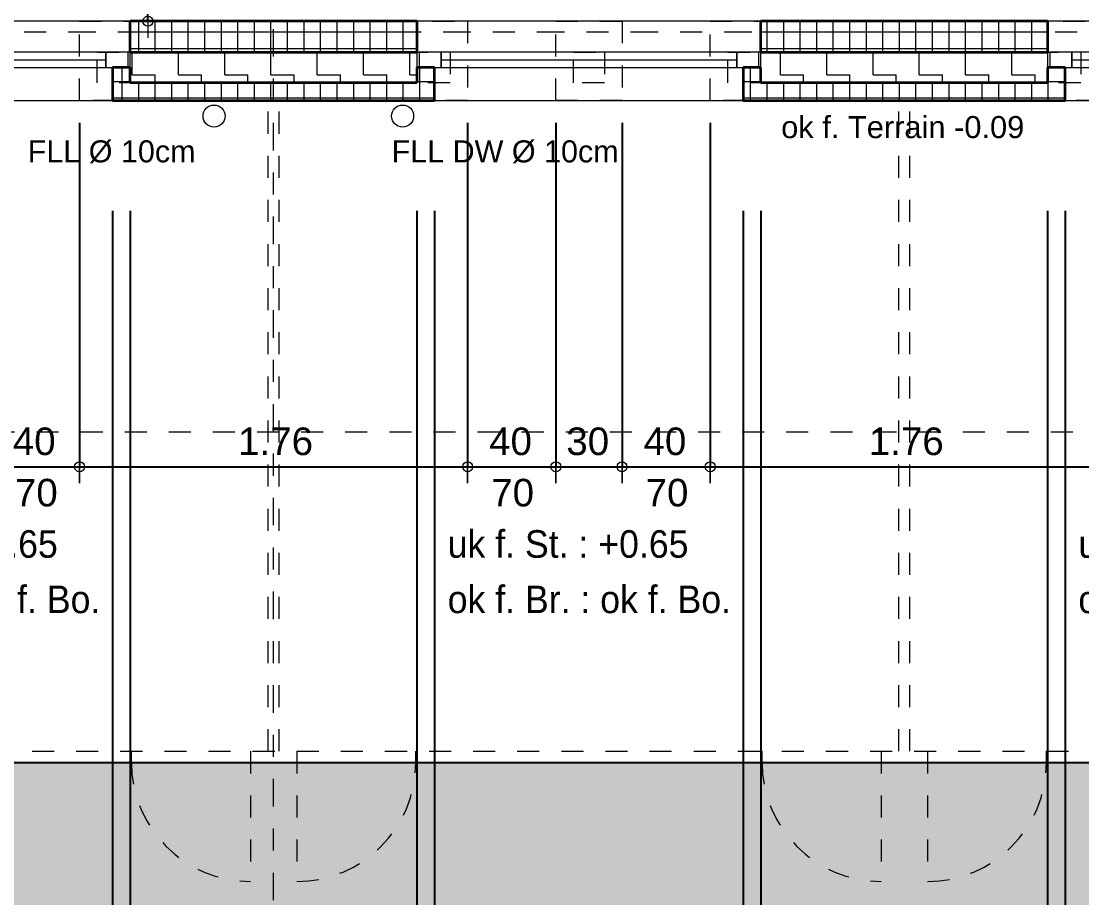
# Model space of a CAD drawing. Header units: metres. Extents: x -117 to -12, y 122 to 163.
# Drawn here: x -38.408 to -33.598, y 131.824 to 135.798 of the extents above; entities that cross this region are included whole.
import ezdxf

# ---------------------------------------------------------------- set-up
doc = ezdxf.new("R2010")
doc.units = ezdxf.units.M
doc.header["$PDMODE"] = 65
for name, pattern in [('AUSGEZOGEN', [0]), ('GETRENNT2_S10', [0.255, 0.125, -0.065, 0, -0.065]), ('PHANTOM2_S8', [0.13, 0.05, -0.04, 0, -0.04]), ('PUNKT2_S9', [0.175, 0.075, -0.05, 0, -0.05]), ('STRICHLINIE2_S3', [0.125, 0.075, -0.05]), ('STRICHLINIE_S4', [0.165, 0.125, -0.04]), ('VERDECKT2_S2', [0.09, 0.05, -0.04])]:
    doc.linetypes.add(name, pattern=pattern)
doc.layers.add('XR$1$_3807', color=7, linetype='Continuous')
for name, color, linetype, lineweight in [('XR$1$Bauachsen_grob', 7, 'GETRENNT2_S10', 13), ('XR$1$Bauherr', 203, 'VERDECKT2_S2', 13), ('XR$1$Beton_verdeckt_vorne', 7, 'STRICHLINIE2_S3', 13), ('XR$1$Daemmung', 7, 'AUSGEZOGEN', 18), ('XR$1$Fenster', 7, 'AUSGEZOGEN', 18), ('XR$1$Fensterbruestung', 7, 'AUSGEZOGEN', 25), ('XR$1$Gartenanlagen', 117, 'STRICHLINIE_S4', 13), ('XR$1$Sanitaer_Allgemein_HK', 5, 'VERDECKT2_S2', 25), ('XR$1$Strasse__Wege', 117, 'AUSGEZOGEN', 25), ('XR$1$Text_Koten', 7, 'AUSGEZOGEN', 25), ('XR$1$Text_Werkplan_Ausfuehrung', 7, 'AUSGEZOGEN', 25), ('XR$1$Wand_Fertigelement', 7, 'AUSGEZOGEN', 35), ('XR$1$Werkplan-_Ausfuehrungsmasse', 7, 'AUSGEZOGEN', 13)]:
    doc.layers.add(name, color=color, linetype=linetype, lineweight=lineweight)
doc.styles.add('ARIAL', font='ARIAL.TTF')
doc.dimstyles.new('_DIMSTYLE_10', dxfattribs={"dimtxt": 0.125, "dimasz": 0.15, "dimexe": 0, "dimexo": 0, "dimgap": 0.0625, "dimtad": 2, "dimdec": 1, "dimlfac": 100, "dimrnd": 0.5, "dimzin": 4, "dimdsep": 46, "dimtxsty": 'ARIAL', "dimblk1": 'ALL_ML_KREIS', "dimblk2": 'ALL_ML_KREIS', "dimsah": 1, "dimcen": 0, "dimclrd": 256, "dimclre": 256, "dimclrt": 256, "dimadec": 0, "dimazin": 0, "dimtfac": 1, "dimtdec": 0, "dimtix": 1, "dimtmove": 2, "dimatfit": 3, "dimfxl": 0, "dimtvp": 1.2, "dimtzin": 0, "dimlwd": 0, "dimlwe": -1, "dimarcsym": 0})
doc.dimstyles.new('_DIMSTYLE_12', dxfattribs={"dimtxt": 0.125, "dimasz": 0.15, "dimexe": 0, "dimexo": 0, "dimgap": 0.0625, "dimtad": 2, "dimrnd": 0.005, "dimzin": 4, "dimdsep": 46, "dimtxsty": 'ARIAL', "dimblk1": 'ALL_ML_KREIS', "dimblk2": 'ALL_ML_KREIS', "dimsah": 1, "dimcen": 0, "dimclrd": 256, "dimclre": 256, "dimclrt": 256, "dimadec": 0, "dimazin": 0, "dimtfac": 1, "dimtdec": 0, "dimtix": 1, "dimtmove": 2, "dimatfit": 3, "dimfxl": 0, "dimtzin": 0, "dimlwd": 0, "dimlwe": -1, "dimarcsym": 0})
pattern_1 = [(0, (0, 0), (0, 0.075), []), (90, (0, 0), (-0.075, 5e-18), [])]
pattern_2 = [(0, (0.21, 0.21), (0.105, 0.105), [0.105, -0.105]), (90, (0.21, 0.21), (-0.105, 0.105), [0.105, -0.105])]

# ---------------------------------------------------------------- blocks, each defined once
blk = doc.blocks.new('COMPLEXOBJECT_2')
at = {"layer": 'XR$1$Bauherr', "linetype": 'PHANTOM2_S8'}
blk.add_line((-72.1382, 133.9371), (-28.4581, 133.9371), dxfattribs=at)
blk = doc.blocks.new('COMPLEXOBJECT_3')
at = {"layer": 'XR$1$Bauherr'}
for p, q in [((-37.2881, 132.488), (-37.2881, 135.438)), ((-37.2381, 132.488), (-37.2381, 135.438)), ((-34.4281, 132.488), (-34.4281, 135.438)), ((-34.3781, 132.488), (-34.3781, 135.438)), ((-71.5581, 132.488), (-31.5681, 132.488)), ((-37.9081, 132.438), (-37.9081, 132.488)), ((-37.3681, 132.488), (-37.3681, 131.898)), ((-37.1581, 132.488), (-37.1581, 131.898)), ((-36.6181, 132.438), (-36.6181, 132.488)), ((-35.0481, 132.438), (-35.0481, 132.488)), ((-34.5081, 132.488), (-34.5081, 131.898)), ((-34.2981, 132.488), (-34.2981, 131.898)), ((-33.7581, 132.438), (-33.7581, 132.488)), ((-71.6081, 132.438), (-31.5181, 132.438))]:
    blk.add_line(p, q, dxfattribs=at)
for centre, start, end in [((-37.3681, 132.438), 180, 270), ((-37.1581, 132.438), 270, 0), ((-34.5081, 132.438), 180, 270), ((-34.2981, 132.438), 270, 0)]:
    blk.add_arc(centre, 0.54, start, end, dxfattribs=at)
blk = doc.blocks.new('ALL_ML_KREIS')
at = {"color": 0, "linetype": 'ByBlock', "lineweight": -2}
for p, q in [((0, -0.5), (0, 0.5)), ((-1, 0), (0.5, 0))]:
    blk.add_line(p, q, dxfattribs=at)
blk.add_circle((0, 0), 0.15, dxfattribs=at)
blk = doc.blocks.new('*D175')
at = {"layer": 'DEFPOINTS'}
for p in [(-37.3331, 139.098), (-37.8331, 135.798), (-37.3331, 135.798)]:
    blk.add_point(p, dxfattribs=at)
at = {"layer": 'XR$1$Werkplan-_Ausfuehrungsmasse', "lineweight": -2}
for p, q in [((-37.4331, 139.098), (-37.8331, 139.098)), ((-37.8331, 135.798), (-37.8331, 139.098)), ((-37.8331, 135.798), (-37.8331, 135.798))]:
    blk.add_line(p, q, dxfattribs=at)
at = {"layer": 'XR$1$Werkplan-_Ausfuehrungsmasse', "xscale": 0.15, "yscale": 0.15, "zscale": 0.15}
for p, rotation in [((-37.8331, 139.098), 90), ((-37.8331, 135.798), 270)]:
    blk.add_blockref('ALL_ML_KREIS', p, dxfattribs=dict(at, rotation=rotation))
at = {"layer": 'XR$1$Werkplan-_Ausfuehrungsmasse', "insert": (-37.9478, 137.4573), "char_height": 0.125, "width": 0.5, "attachment_point": 5, "rotation": 90, "style": 'ARIAL'}
blk.add_mtext('\\A1;{\\A1;{3.30\\H0.082500;\\S^ ;}}', dxfattribs=at)
blk = doc.blocks.new('COMPLEXOBJECT_16')
at = {"layer": 'XR$1$Beton_verdeckt_vorne'}
for p, q in [((-38.1431, 135.798), (-36.3831, 135.798)), ((-38.1431, 135.438), (-38.1431, 135.798)), ((-36.3831, 135.798), (-36.3831, 135.438)), ((-35.9831, 135.798), (-35.6831, 135.798)), ((-35.9831, 135.438), (-35.9831, 135.798)), ((-35.6831, 135.798), (-35.6831, 135.438)), ((-35.2831, 135.798), (-33.5231, 135.798)), ((-35.2831, 135.438), (-35.2831, 135.798)), ((-38.0631, 135.518), (-38.0631, 135.658)), ((-38.0631, 135.658), (-36.4631, 135.658)), ((-36.4631, 135.658), (-36.4631, 135.518)), ((-35.9031, 135.518), (-35.9031, 135.658)), ((-35.9031, 135.658), (-35.7631, 135.658)), ((-35.7631, 135.658), (-35.7631, 135.518)), ((-35.2031, 135.518), (-35.2031, 135.658)), ((-35.2031, 135.658), (-33.6031, 135.658)), ((-33.6031, 135.658), (-33.6031, 135.518)), ((-36.4631, 135.518), (-38.0631, 135.518)), ((-35.7631, 135.518), (-35.9031, 135.518)), ((-33.6031, 135.518), (-35.2031, 135.518)), ((-36.3831, 135.438), (-38.1431, 135.438)), ((-35.6831, 135.438), (-35.9831, 135.438)), ((-33.5231, 135.438), (-35.2831, 135.438))]:
    blk.add_line(p, q, dxfattribs=at)
blk = doc.blocks.new('*D266')
at = {"layer": 'DEFPOINTS'}
for p in [(-77.1306, 135.438), (-19.9881, 130.838), (-77.1306, 128.038)]:
    blk.add_point(p, dxfattribs=at)
at = {"layer": 'XR$1$Werkplan-_Ausfuehrungsmasse', "lineweight": -2}
for p, q in [((-77.1306, 128.638), (-77.1306, 128.038)), ((-19.9881, 128.638), (-19.9881, 128.038)), ((-77.1306, 128.038), (-19.9881, 128.038))]:
    blk.add_line(p, q, dxfattribs=at)
at = {"layer": 'XR$1$Werkplan-_Ausfuehrungsmasse', "xscale": 0.15, "yscale": 0.15, "zscale": 0.15, "rotation": 180}
blk.add_blockref('ALL_ML_KREIS', (-77.1306, 128.038), dxfattribs=at)
at = {"layer": 'XR$1$Werkplan-_Ausfuehrungsmasse', "xscale": 0.15, "yscale": 0.15, "zscale": 0.15}
blk.add_blockref('ALL_ML_KREIS', (-19.9881, 128.038), dxfattribs=at)
at = {"layer": 'XR$1$Werkplan-_Ausfuehrungsmasse', "insert": (-48.5549, 128.1527), "char_height": 0.125, "width": 0.625, "attachment_point": 5, "style": 'ARIAL'}
blk.add_mtext('\\A1;{\\A1;{57.14\\H0.082500;\\S^ ;}}', dxfattribs=at)
blk = doc.blocks.new('*D268')
at = {"layer": 'DEFPOINTS'}
for p in [(-77.1306, 135.438), (-28.4581, 130.838), (-77.1306, 128.638)]:
    blk.add_point(p, dxfattribs=at)
at = {"layer": 'XR$1$Werkplan-_Ausfuehrungsmasse', "lineweight": -2}
for p, q in [((-77.1306, 129.838), (-77.1306, 128.638)), ((-28.4581, 129.838), (-28.4581, 128.638)), ((-77.1306, 128.638), (-28.4581, 128.638))]:
    blk.add_line(p, q, dxfattribs=at)
at = {"layer": 'XR$1$Werkplan-_Ausfuehrungsmasse', "xscale": 0.15, "yscale": 0.15, "zscale": 0.15, "rotation": 180}
blk.add_blockref('ALL_ML_KREIS', (-77.1306, 128.638), dxfattribs=at)
at = {"layer": 'XR$1$Werkplan-_Ausfuehrungsmasse', "xscale": 0.15, "yscale": 0.15, "zscale": 0.15}
blk.add_blockref('ALL_ML_KREIS', (-28.4581, 128.638), dxfattribs=at)
at = {"layer": 'XR$1$Werkplan-_Ausfuehrungsmasse', "insert": (-52.7901, 128.7527), "char_height": 0.125, "width": 0.625, "attachment_point": 5, "style": 'ARIAL'}
blk.add_mtext('\\A1;{\\A1;{48.67\\H0.082500;\\S^ ;}}', dxfattribs=at)
blk = doc.blocks.new('COMPLEXOBJECT_20')
at = {"layer": 'XR$1$Bauachsen_grob', "color": 8}
for p, q in [((-37.2631, 126.7126), (-37.2631, 153.848)), ((-14.2693, 135.748), (-86.2481, 135.748))]:
    blk.add_line(p, q, dxfattribs=at)
blk = doc.blocks.new('Fenster_$F1')
at = {"layer": 'XR$1$_3807', "color": 7, "linetype": 'AUSGEZOGEN', "lineweight": 13}
blk.add_line((0.11, 0.035), (1.45, 0.035), dxfattribs=at)
for points in [[(0.01, 0), (0.11, 0), (0.11, 0.07), (0.01, 0.07), (0.01, 0)], [(0.11, 0), (1.45, 0), (1.45, 0.07), (0.11, 0.07), (0.11, 0)], [(1.45, 0), (1.55, 0), (1.55, 0.07), (1.45, 0.07), (1.45, 0)]]:
    blk.add_lwpolyline(points, close=True, dxfattribs=at)
blk = doc.blocks.new('*D793')
at = {"layer": 'DEFPOINTS'}
for p in [(-38.5431, 135.438), (-38.1431, 135.438), (-38.5431, 133.778)]:
    blk.add_point(p, dxfattribs=at)
at = {"layer": 'XR$1$Werkplan-_Ausfuehrungsmasse', "lineweight": -2}
for p, q in [((-38.5431, 135.338), (-38.5431, 133.778)), ((-38.1431, 135.338), (-38.1431, 133.778)), ((-38.5431, 133.778), (-38.1431, 133.778))]:
    blk.add_line(p, q, dxfattribs=at)
at = {"layer": 'XR$1$Werkplan-_Ausfuehrungsmasse', "xscale": 0.15, "yscale": 0.15, "zscale": 0.15, "rotation": 180}
blk.add_blockref('ALL_ML_KREIS', (-38.5431, 133.778), dxfattribs=at)
at = {"layer": 'XR$1$Werkplan-_Ausfuehrungsmasse', "xscale": 0.15, "yscale": 0.15, "zscale": 0.15}
blk.add_blockref('ALL_ML_KREIS', (-38.1431, 133.778), dxfattribs=at)
at = {"layer": 'XR$1$Werkplan-_Ausfuehrungsmasse', "insert": (-38.3486, 133.8927), "char_height": 0.125, "width": 0.5, "attachment_point": 5, "style": 'ARIAL'}
blk.add_mtext('\\A1;{\\A1;{40\\H0.082500;\\S^ ;}}', dxfattribs=at)
at = {"layer": 'XR$1$Werkplan-_Ausfuehrungsmasse', "insert": (-38.4361, 133.7233), "char_height": 0.125, "width": 0.00625, "attachment_point": 1, "line_spacing_factor": 0.60241, "style": 'ARIAL'}
blk.add_mtext('\\A1;{70\\H0.082500;\\S^ ;}', dxfattribs=at)
blk = doc.blocks.new('*D794')
at = {"layer": 'DEFPOINTS'}
for p in [(-38.1431, 135.438), (-36.3831, 135.438), (-38.1431, 133.778)]:
    blk.add_point(p, dxfattribs=at)
at = {"layer": 'XR$1$Werkplan-_Ausfuehrungsmasse', "lineweight": -2}
for p, q in [((-38.1431, 135.338), (-38.1431, 133.778)), ((-36.3831, 135.338), (-36.3831, 133.778)), ((-38.1431, 133.778), (-36.3831, 133.778))]:
    blk.add_line(p, q, dxfattribs=at)
at = {"layer": 'XR$1$Werkplan-_Ausfuehrungsmasse', "xscale": 0.15, "yscale": 0.15, "zscale": 0.15, "rotation": 180}
blk.add_blockref('ALL_ML_KREIS', (-38.1431, 133.778), dxfattribs=at)
at = {"layer": 'XR$1$Werkplan-_Ausfuehrungsmasse', "xscale": 0.15, "yscale": 0.15, "zscale": 0.15}
blk.add_blockref('ALL_ML_KREIS', (-36.3831, 133.778), dxfattribs=at)
at = {"layer": 'XR$1$Werkplan-_Ausfuehrungsmasse', "insert": (-37.254, 133.8927), "char_height": 0.125, "width": 0.5, "attachment_point": 5, "style": 'ARIAL'}
blk.add_mtext('\\A1;{\\A1;{1.76\\H0.082500;\\S^ ;}}', dxfattribs=at)
blk = doc.blocks.new('*D795')
at = {"layer": 'DEFPOINTS'}
for p in [(-36.3831, 135.438), (-35.9831, 135.438), (-36.3831, 133.778)]:
    blk.add_point(p, dxfattribs=at)
at = {"layer": 'XR$1$Werkplan-_Ausfuehrungsmasse', "lineweight": -2}
for p, q in [((-36.3831, 135.338), (-36.3831, 133.778)), ((-35.9831, 135.338), (-35.9831, 133.778)), ((-36.3831, 133.778), (-35.9831, 133.778))]:
    blk.add_line(p, q, dxfattribs=at)
at = {"layer": 'XR$1$Werkplan-_Ausfuehrungsmasse', "xscale": 0.15, "yscale": 0.15, "zscale": 0.15, "rotation": 180}
blk.add_blockref('ALL_ML_KREIS', (-36.3831, 133.778), dxfattribs=at)
at = {"layer": 'XR$1$Werkplan-_Ausfuehrungsmasse', "xscale": 0.15, "yscale": 0.15, "zscale": 0.15}
blk.add_blockref('ALL_ML_KREIS', (-35.9831, 133.778), dxfattribs=at)
at = {"layer": 'XR$1$Werkplan-_Ausfuehrungsmasse', "insert": (-36.1886, 133.8927), "char_height": 0.125, "width": 0.5, "attachment_point": 5, "style": 'ARIAL'}
blk.add_mtext('\\A1;{\\A1;{40\\H0.082500;\\S^ ;}}', dxfattribs=at)
at = {"layer": 'XR$1$Werkplan-_Ausfuehrungsmasse', "insert": (-36.2761, 133.7233), "char_height": 0.125, "width": 0.00625, "attachment_point": 1, "line_spacing_factor": 0.60241, "style": 'ARIAL'}
blk.add_mtext('\\A1;{70\\H0.082500;\\S^ ;}', dxfattribs=at)
blk = doc.blocks.new('*D796')
at = {"layer": 'DEFPOINTS'}
for p in [(-35.9831, 135.438), (-35.6831, 135.438), (-35.9831, 133.778)]:
    blk.add_point(p, dxfattribs=at)
at = {"layer": 'XR$1$Werkplan-_Ausfuehrungsmasse', "lineweight": -2}
for p, q in [((-35.9831, 135.338), (-35.9831, 133.778)), ((-35.6831, 135.338), (-35.6831, 133.778)), ((-35.9831, 133.778), (-35.6831, 133.778))]:
    blk.add_line(p, q, dxfattribs=at)
at = {"layer": 'XR$1$Werkplan-_Ausfuehrungsmasse', "xscale": 0.15, "yscale": 0.15, "zscale": 0.15, "rotation": 180}
blk.add_blockref('ALL_ML_KREIS', (-35.9831, 133.778), dxfattribs=at)
at = {"layer": 'XR$1$Werkplan-_Ausfuehrungsmasse', "xscale": 0.15, "yscale": 0.15, "zscale": 0.15}
blk.add_blockref('ALL_ML_KREIS', (-35.6831, 133.778), dxfattribs=at)
at = {"layer": 'XR$1$Werkplan-_Ausfuehrungsmasse', "insert": (-35.8386, 133.8928), "char_height": 0.125, "width": 0.5, "attachment_point": 5, "style": 'ARIAL'}
blk.add_mtext('\\A1;{\\A1;{30\\H0.082500;\\S^ ;}}', dxfattribs=at)
blk = doc.blocks.new('*D797')
at = {"layer": 'DEFPOINTS'}
for p in [(-35.6831, 135.438), (-35.2831, 135.438), (-35.6831, 133.778)]:
    blk.add_point(p, dxfattribs=at)
at = {"layer": 'XR$1$Werkplan-_Ausfuehrungsmasse', "lineweight": -2}
for p, q in [((-35.6831, 135.338), (-35.6831, 133.778)), ((-35.2831, 135.338), (-35.2831, 133.778)), ((-35.6831, 133.778), (-35.2831, 133.778))]:
    blk.add_line(p, q, dxfattribs=at)
at = {"layer": 'XR$1$Werkplan-_Ausfuehrungsmasse', "xscale": 0.15, "yscale": 0.15, "zscale": 0.15, "rotation": 180}
blk.add_blockref('ALL_ML_KREIS', (-35.6831, 133.778), dxfattribs=at)
at = {"layer": 'XR$1$Werkplan-_Ausfuehrungsmasse', "xscale": 0.15, "yscale": 0.15, "zscale": 0.15}
blk.add_blockref('ALL_ML_KREIS', (-35.2831, 133.778), dxfattribs=at)
at = {"layer": 'XR$1$Werkplan-_Ausfuehrungsmasse', "insert": (-35.4886, 133.8927), "char_height": 0.125, "width": 0.5, "attachment_point": 5, "style": 'ARIAL'}
blk.add_mtext('\\A1;{\\A1;{40\\H0.082500;\\S^ ;}}', dxfattribs=at)
at = {"layer": 'XR$1$Werkplan-_Ausfuehrungsmasse', "insert": (-35.5761, 133.7233), "char_height": 0.125, "width": 0.00625, "attachment_point": 1, "line_spacing_factor": 0.60241, "style": 'ARIAL'}
blk.add_mtext('\\A1;{70\\H0.082500;\\S^ ;}', dxfattribs=at)
blk = doc.blocks.new('*D798')
at = {"layer": 'DEFPOINTS'}
for p in [(-35.2831, 135.438), (-33.5231, 135.438), (-35.2831, 133.778)]:
    blk.add_point(p, dxfattribs=at)
at = {"layer": 'XR$1$Werkplan-_Ausfuehrungsmasse', "lineweight": -2}
for p, q in [((-35.2831, 135.338), (-35.2831, 133.778)), ((-33.5231, 135.338), (-33.5231, 133.778)), ((-35.2831, 133.778), (-33.5231, 133.778))]:
    blk.add_line(p, q, dxfattribs=at)
at = {"layer": 'XR$1$Werkplan-_Ausfuehrungsmasse', "xscale": 0.15, "yscale": 0.15, "zscale": 0.15, "rotation": 180}
blk.add_blockref('ALL_ML_KREIS', (-35.2831, 133.778), dxfattribs=at)
at = {"layer": 'XR$1$Werkplan-_Ausfuehrungsmasse', "xscale": 0.15, "yscale": 0.15, "zscale": 0.15}
blk.add_blockref('ALL_ML_KREIS', (-33.5231, 133.778), dxfattribs=at)
at = {"layer": 'XR$1$Werkplan-_Ausfuehrungsmasse', "insert": (-34.394, 133.8927), "char_height": 0.125, "width": 0.5, "attachment_point": 5, "style": 'ARIAL'}
blk.add_mtext('\\A1;{\\A1;{1.76\\H0.082500;\\S^ ;}}', dxfattribs=at)
blk = doc.blocks.new('*D857')
at = {"layer": 'DEFPOINTS'}
for p in [(-39.3931, 135.438), (-37.9931, 135.438), (-39.3931, 129.838)]:
    blk.add_point(p, dxfattribs=at)
at = {"layer": 'XR$1$Werkplan-_Ausfuehrungsmasse', "lineweight": -2}
for p, q in [((-39.3931, 134.938), (-39.3931, 129.838)), ((-37.9931, 134.938), (-37.9931, 129.838)), ((-39.3931, 129.838), (-37.9931, 129.838))]:
    blk.add_line(p, q, dxfattribs=at)
at = {"layer": 'XR$1$Werkplan-_Ausfuehrungsmasse', "xscale": 0.15, "yscale": 0.15, "zscale": 0.15, "rotation": 180}
blk.add_blockref('ALL_ML_KREIS', (-39.3931, 129.838), dxfattribs=at)
at = {"layer": 'XR$1$Werkplan-_Ausfuehrungsmasse', "xscale": 0.15, "yscale": 0.15, "zscale": 0.15}
blk.add_blockref('ALL_ML_KREIS', (-37.9931, 129.838), dxfattribs=at)
at = {"layer": 'XR$1$Werkplan-_Ausfuehrungsmasse', "insert": (-38.6839, 129.9527), "char_height": 0.125, "width": 0.5, "attachment_point": 5, "style": 'ARIAL'}
blk.add_mtext('\\A1;{\\A1;{1.40\\H0.082500;\\S^ ;}}', dxfattribs=at)
at = {"layer": 'XR$1$Werkplan-_Ausfuehrungsmasse', "insert": (-38.7864, 129.7854), "char_height": 0.125, "width": 0.00625, "attachment_point": 1, "line_spacing_factor": 0.60241, "style": 'ARIAL'}
blk.add_mtext('\\A1;{49\\H0.082500;\\S^ ;}', dxfattribs=at)
blk = doc.blocks.new('*D858')
at = {"layer": 'DEFPOINTS'}
for p in [(-37.9131, 135.518), (-37.9931, 135.438), (-37.9931, 129.838)]:
    blk.add_point(p, dxfattribs=at)
at = {"layer": 'XR$1$Werkplan-_Ausfuehrungsmasse', "lineweight": -2}
for p, q in [((-37.9931, 134.938), (-37.9931, 129.838)), ((-37.9131, 134.938), (-37.9131, 129.838)), ((-37.9931, 129.838), (-37.9131, 129.838))]:
    blk.add_line(p, q, dxfattribs=at)
at = {"layer": 'XR$1$Werkplan-_Ausfuehrungsmasse', "xscale": 0.15, "yscale": 0.15, "zscale": 0.15, "rotation": 180}
blk.add_blockref('ALL_ML_KREIS', (-37.9931, 129.838), dxfattribs=at)
at = {"layer": 'XR$1$Werkplan-_Ausfuehrungsmasse', "xscale": 0.15, "yscale": 0.15, "zscale": 0.15}
blk.add_blockref('ALL_ML_KREIS', (-37.9131, 129.838), dxfattribs=at)
at = {"layer": 'XR$1$Werkplan-_Ausfuehrungsmasse', "insert": (-38.0613, 129.9527), "char_height": 0.125, "width": 0.375, "attachment_point": 5, "style": 'ARIAL'}
blk.add_mtext('\\A1;{\\A1;{8\\H0.082500;\\S^ ;}}', dxfattribs=at)
blk = doc.blocks.new('*D859')
at = {"layer": 'DEFPOINTS'}
for p in [(-37.9131, 135.518), (-36.6131, 135.518), (-37.9131, 129.838)]:
    blk.add_point(p, dxfattribs=at)
at = {"layer": 'XR$1$Werkplan-_Ausfuehrungsmasse', "lineweight": -2}
for p, q in [((-37.9131, 134.938), (-37.9131, 129.838)), ((-36.6131, 134.938), (-36.6131, 129.838)), ((-37.9131, 129.838), (-36.6131, 129.838))]:
    blk.add_line(p, q, dxfattribs=at)
at = {"layer": 'XR$1$Werkplan-_Ausfuehrungsmasse', "xscale": 0.15, "yscale": 0.15, "zscale": 0.15, "rotation": 180}
blk.add_blockref('ALL_ML_KREIS', (-37.9131, 129.838), dxfattribs=at)
at = {"layer": 'XR$1$Werkplan-_Ausfuehrungsmasse', "xscale": 0.15, "yscale": 0.15, "zscale": 0.15}
blk.add_blockref('ALL_ML_KREIS', (-36.6131, 129.838), dxfattribs=at)
at = {"layer": 'XR$1$Werkplan-_Ausfuehrungsmasse', "insert": (-37.2539, 129.9528), "char_height": 0.125, "width": 0.5, "attachment_point": 5, "style": 'ARIAL'}
blk.add_mtext('\\A1;{\\A1;{1.30\\H0.082500;\\S^ ;}}', dxfattribs=at)
blk = doc.blocks.new('*D860')
at = {"layer": 'DEFPOINTS'}
for p in [(-36.6131, 135.518), (-36.5331, 135.438), (-36.6131, 129.838)]:
    blk.add_point(p, dxfattribs=at)
at = {"layer": 'XR$1$Werkplan-_Ausfuehrungsmasse', "lineweight": -2}
for p, q in [((-36.6131, 134.938), (-36.6131, 129.838)), ((-36.5331, 134.938), (-36.5331, 129.838)), ((-36.6131, 129.838), (-36.5331, 129.838))]:
    blk.add_line(p, q, dxfattribs=at)
at = {"layer": 'XR$1$Werkplan-_Ausfuehrungsmasse', "xscale": 0.15, "yscale": 0.15, "zscale": 0.15, "rotation": 180}
blk.add_blockref('ALL_ML_KREIS', (-36.6131, 129.838), dxfattribs=at)
at = {"layer": 'XR$1$Werkplan-_Ausfuehrungsmasse', "xscale": 0.15, "yscale": 0.15, "zscale": 0.15}
blk.add_blockref('ALL_ML_KREIS', (-36.5331, 129.838), dxfattribs=at)
at = {"layer": 'XR$1$Werkplan-_Ausfuehrungsmasse', "insert": (-36.6813, 129.9527), "char_height": 0.125, "width": 0.375, "attachment_point": 5, "style": 'ARIAL'}
blk.add_mtext('\\A1;{\\A1;{8\\H0.082500;\\S^ ;}}', dxfattribs=at)
blk = doc.blocks.new('*D861')
at = {"layer": 'DEFPOINTS'}
for p in [(-36.5331, 135.438), (-35.1331, 135.438), (-36.5331, 129.838)]:
    blk.add_point(p, dxfattribs=at)
at = {"layer": 'XR$1$Werkplan-_Ausfuehrungsmasse', "lineweight": -2}
for p, q in [((-36.5331, 134.938), (-36.5331, 129.838)), ((-35.1331, 134.938), (-35.1331, 129.838)), ((-36.5331, 129.838), (-35.1331, 129.838))]:
    blk.add_line(p, q, dxfattribs=at)
at = {"layer": 'XR$1$Werkplan-_Ausfuehrungsmasse', "xscale": 0.15, "yscale": 0.15, "zscale": 0.15, "rotation": 180}
blk.add_blockref('ALL_ML_KREIS', (-36.5331, 129.838), dxfattribs=at)
at = {"layer": 'XR$1$Werkplan-_Ausfuehrungsmasse', "xscale": 0.15, "yscale": 0.15, "zscale": 0.15}
blk.add_blockref('ALL_ML_KREIS', (-35.1331, 129.838), dxfattribs=at)
at = {"layer": 'XR$1$Werkplan-_Ausfuehrungsmasse', "insert": (-35.8239, 129.9527), "char_height": 0.125, "width": 0.5, "attachment_point": 5, "style": 'ARIAL'}
blk.add_mtext('\\A1;{\\A1;{1.40\\H0.082500;\\S^ ;}}', dxfattribs=at)
at = {"layer": 'XR$1$Werkplan-_Ausfuehrungsmasse', "insert": (-35.9264, 129.7854), "char_height": 0.125, "width": 0.00625, "attachment_point": 1, "line_spacing_factor": 0.60241, "style": 'ARIAL'}
blk.add_mtext('\\A1;{49\\H0.082500;\\S^ ;}', dxfattribs=at)
blk = doc.blocks.new('*D862')
at = {"layer": 'DEFPOINTS'}
for p in [(-35.0531, 135.518), (-35.1331, 135.438), (-35.1331, 129.838)]:
    blk.add_point(p, dxfattribs=at)
at = {"layer": 'XR$1$Werkplan-_Ausfuehrungsmasse', "lineweight": -2}
for p, q in [((-35.1331, 134.938), (-35.1331, 129.838)), ((-35.0531, 134.938), (-35.0531, 129.838)), ((-35.1331, 129.838), (-35.0531, 129.838))]:
    blk.add_line(p, q, dxfattribs=at)
at = {"layer": 'XR$1$Werkplan-_Ausfuehrungsmasse', "xscale": 0.15, "yscale": 0.15, "zscale": 0.15, "rotation": 180}
blk.add_blockref('ALL_ML_KREIS', (-35.1331, 129.838), dxfattribs=at)
at = {"layer": 'XR$1$Werkplan-_Ausfuehrungsmasse', "xscale": 0.15, "yscale": 0.15, "zscale": 0.15}
blk.add_blockref('ALL_ML_KREIS', (-35.0531, 129.838), dxfattribs=at)
at = {"layer": 'XR$1$Werkplan-_Ausfuehrungsmasse', "insert": (-35.2013, 129.9527), "char_height": 0.125, "width": 0.375, "attachment_point": 5, "style": 'ARIAL'}
blk.add_mtext('\\A1;{\\A1;{8\\H0.082500;\\S^ ;}}', dxfattribs=at)
blk = doc.blocks.new('*D863')
at = {"layer": 'DEFPOINTS'}
for p in [(-35.0531, 135.518), (-33.7531, 135.518), (-35.0531, 129.838)]:
    blk.add_point(p, dxfattribs=at)
at = {"layer": 'XR$1$Werkplan-_Ausfuehrungsmasse', "lineweight": -2}
for p, q in [((-35.0531, 134.938), (-35.0531, 129.838)), ((-33.7531, 134.938), (-33.7531, 129.838)), ((-35.0531, 129.838), (-33.7531, 129.838))]:
    blk.add_line(p, q, dxfattribs=at)
at = {"layer": 'XR$1$Werkplan-_Ausfuehrungsmasse', "xscale": 0.15, "yscale": 0.15, "zscale": 0.15, "rotation": 180}
blk.add_blockref('ALL_ML_KREIS', (-35.0531, 129.838), dxfattribs=at)
at = {"layer": 'XR$1$Werkplan-_Ausfuehrungsmasse', "xscale": 0.15, "yscale": 0.15, "zscale": 0.15}
blk.add_blockref('ALL_ML_KREIS', (-33.7531, 129.838), dxfattribs=at)
at = {"layer": 'XR$1$Werkplan-_Ausfuehrungsmasse', "insert": (-34.3939, 129.9528), "char_height": 0.125, "width": 0.5, "attachment_point": 5, "style": 'ARIAL'}
blk.add_mtext('\\A1;{\\A1;{1.30\\H0.082500;\\S^ ;}}', dxfattribs=at)
blk = doc.blocks.new('*D864')
at = {"layer": 'DEFPOINTS'}
for p in [(-33.7531, 135.518), (-33.6731, 135.438), (-33.7531, 129.838)]:
    blk.add_point(p, dxfattribs=at)
at = {"layer": 'XR$1$Werkplan-_Ausfuehrungsmasse', "lineweight": -2}
for p, q in [((-33.7531, 134.938), (-33.7531, 129.838)), ((-33.6731, 134.938), (-33.6731, 129.838)), ((-33.7531, 129.838), (-33.6731, 129.838))]:
    blk.add_line(p, q, dxfattribs=at)
at = {"layer": 'XR$1$Werkplan-_Ausfuehrungsmasse', "xscale": 0.15, "yscale": 0.15, "zscale": 0.15, "rotation": 180}
blk.add_blockref('ALL_ML_KREIS', (-33.7531, 129.838), dxfattribs=at)
at = {"layer": 'XR$1$Werkplan-_Ausfuehrungsmasse', "xscale": 0.15, "yscale": 0.15, "zscale": 0.15}
blk.add_blockref('ALL_ML_KREIS', (-33.6731, 129.838), dxfattribs=at)
at = {"layer": 'XR$1$Werkplan-_Ausfuehrungsmasse', "insert": (-33.8213, 129.9527), "char_height": 0.125, "width": 0.375, "attachment_point": 5, "style": 'ARIAL'}
blk.add_mtext('\\A1;{\\A1;{8\\H0.082500;\\S^ ;}}', dxfattribs=at)
blk = doc.blocks.new('*D865')
at = {"layer": 'DEFPOINTS'}
for p in [(-33.6731, 135.438), (-32.2731, 135.438), (-33.6731, 129.838)]:
    blk.add_point(p, dxfattribs=at)
at = {"layer": 'XR$1$Werkplan-_Ausfuehrungsmasse', "lineweight": -2}
for p, q in [((-33.6731, 134.938), (-33.6731, 129.838)), ((-32.2731, 134.938), (-32.2731, 129.838)), ((-33.6731, 129.838), (-32.2731, 129.838))]:
    blk.add_line(p, q, dxfattribs=at)
at = {"layer": 'XR$1$Werkplan-_Ausfuehrungsmasse', "xscale": 0.15, "yscale": 0.15, "zscale": 0.15, "rotation": 180}
blk.add_blockref('ALL_ML_KREIS', (-33.6731, 129.838), dxfattribs=at)
at = {"layer": 'XR$1$Werkplan-_Ausfuehrungsmasse', "xscale": 0.15, "yscale": 0.15, "zscale": 0.15}
blk.add_blockref('ALL_ML_KREIS', (-32.2731, 129.838), dxfattribs=at)
at = {"layer": 'XR$1$Werkplan-_Ausfuehrungsmasse', "insert": (-32.9639, 129.9527), "char_height": 0.125, "width": 0.5, "attachment_point": 5, "style": 'ARIAL'}
blk.add_mtext('\\A1;{\\A1;{1.40\\H0.082500;\\S^ ;}}', dxfattribs=at)
at = {"layer": 'XR$1$Werkplan-_Ausfuehrungsmasse', "insert": (-33.0664, 129.7854), "char_height": 0.125, "width": 0.00625, "attachment_point": 1, "line_spacing_factor": 0.60241, "style": 'ARIAL'}
blk.add_mtext('\\A1;{49\\H0.082500;\\S^ ;}', dxfattribs=at)

msp = doc.modelspace()

# ---------------------------------------------------------------- hatches: boundary and pattern name
at = {"layer": 'XR$1$Daemmung', "lineweight": 13}
h = msp.add_hatch(dxfattribs=at)
h.set_pattern_fill('MUSTER', color=256, scale=0.105, style=0, pattern_type=2)
h.set_pattern_definition(pattern_2)
h.paths.add_polyline_path([(-37.9131, 135.658), (-37.9131, 135.518), (-36.6131, 135.518), (-36.6131, 135.658)], flags=0)
h = msp.add_hatch(dxfattribs=at)
h.set_pattern_fill('MUSTER', color=256, scale=0.105, style=0, pattern_type=2)
h.set_pattern_definition(pattern_2)
h.paths.add_polyline_path([(-35.0531, 135.658), (-35.0531, 135.518), (-33.7531, 135.518), (-33.7531, 135.658)], flags=0)
at = {"layer": 'XR$1$Gartenanlagen', "linetype": 'AUSGEZOGEN', "lineweight": -3}
h = msp.add_hatch(color=254, dxfattribs=at)
h.paths.add_polyline_path([(-28.4581, 146.738), (-28.4581, 149.458), (-28.4581, 149.758), (-30.393, 151.7134), (-32.1607, 149.9457), (-33.9285, 151.7134), (-35.6963, 149.9457), (-37.464, 151.7134), (-39.2318, 149.9457), (-45.449, 156.158), (-71.7431, 156.158), (-71.7431, 146.738)])
h.paths.add_polyline_path([(-80.8054, 151.7796), (-80.8054, 156.158), (-98.7957, 156.158), (-99.026, 156.1587), (-99.026, 156.158), (-99.1625, 156.0402), (-104.6764, 151.253), (-108.8664, 122.9999), (-31.5181, 122.8431), (-31.5181, 132.438), (-71.6081, 132.438), (-71.6081, 135.438), (-72.4331, 135.438), (-72.4331, 135.378), (-73.4331, 135.378), (-73.4331, 135.438), (-80.1306, 135.438), (-80.1306, 143.738), (-75.4451, 143.738), (-75.4451, 151.7796)])
h.paths.add_polyline_path([(-83.0212, 153.948), (-83.0212, 154.448), (-86.9116, 154.448), (-86.9116, 153.948)])
h.paths.add_polyline_path([(-86.9116, 145.648), (-86.9116, 145.148), (-83.0212, 145.148), (-83.0212, 145.648)])
h.paths.add_polyline_path([(-87.8415, 144.748), (-87.8415, 155.348), (-82.6212, 155.348), (-82.6212, 144.748)], flags=16)
at = {"layer": 'XR$1$Wand_Fertigelement', "lineweight": 13}
h = msp.add_hatch(dxfattribs=at)
h.set_pattern_fill('SCHRAFFUR_7', color=256, scale=0.05, style=0, pattern_type=2)
h.set_pattern_definition(pattern_1)
h.paths.add_polyline_path([(-37.9131, 135.798), (-37.9131, 135.658), (-36.6131, 135.658), (-36.6131, 135.798)], flags=0)
h = msp.add_hatch(dxfattribs=at)
h.set_pattern_fill('SCHRAFFUR_7', color=256, scale=0.05, style=0, pattern_type=2)
h.set_pattern_definition(pattern_1)
h.paths.add_polyline_path([(-33.7531, 135.798), (-35.0531, 135.798), (-35.0531, 135.658), (-33.7531, 135.658)], flags=0)
h = msp.add_hatch(dxfattribs=at)
h.set_pattern_fill('SCHRAFFUR_7', color=256, scale=0.05, style=0, pattern_type=2)
h.set_pattern_definition(pattern_1)
h.paths.add_polyline_path([(-37.9131, 135.438), (-37.9131, 135.518), (-37.9131, 135.588), (-37.9931, 135.588), (-37.9931, 135.518), (-37.9931, 135.438)], flags=0)
h = msp.add_hatch(dxfattribs=at)
h.set_pattern_fill('SCHRAFFUR_7', color=256, scale=0.05, style=0, pattern_type=2)
h.set_pattern_definition(pattern_1)
h.paths.add_polyline_path([(-36.5331, 135.438), (-36.5331, 135.518), (-36.5331, 135.588), (-36.6131, 135.588), (-36.6131, 135.518), (-36.6131, 135.438)], flags=0)
h = msp.add_hatch(dxfattribs=at)
h.set_pattern_fill('SCHRAFFUR_7', color=256, scale=0.05, style=0, pattern_type=2)
h.set_pattern_definition(pattern_1)
h.paths.add_polyline_path([(-35.0531, 135.438), (-35.0531, 135.518), (-35.0531, 135.588), (-35.1331, 135.588), (-35.1331, 135.518), (-35.1331, 135.438)], flags=0)
h = msp.add_hatch(dxfattribs=at)
h.set_pattern_fill('SCHRAFFUR_7', color=256, scale=0.05, style=0, pattern_type=2)
h.set_pattern_definition(pattern_1)
h.paths.add_polyline_path([(-33.6731, 135.438), (-33.6731, 135.518), (-33.6731, 135.588), (-33.7531, 135.588), (-33.7531, 135.518), (-33.7531, 135.438)], flags=0)
h = msp.add_hatch(dxfattribs=at)
h.set_pattern_fill('SCHRAFFUR_7', color=256, scale=0.05, style=0, pattern_type=2)
h.set_pattern_definition(pattern_1)
h.paths.add_polyline_path([(-36.6131, 135.438), (-36.6131, 135.518), (-37.9131, 135.518), (-37.9131, 135.438)], flags=0)
h = msp.add_hatch(dxfattribs=at)
h.set_pattern_fill('SCHRAFFUR_7', color=256, scale=0.05, style=0, pattern_type=2)
h.set_pattern_definition(pattern_1)
h.paths.add_polyline_path([(-33.7531, 135.438), (-33.7531, 135.518), (-35.0531, 135.518), (-35.0531, 135.438)], flags=0)

# ---------------------------------------------------------------- linework, layer by layer
at = {"layer": 'XR$1$Daemmung', "color": 5, "linetype": 'PUNKT2_S9', "lineweight": 13}
for p, q in [((-37.9131, 135.658), (-39.4731, 135.658)), ((-37.9131, 135.588), (-37.9131, 135.658)), ((-35.0531, 135.658), (-36.6131, 135.658)), ((-36.6131, 135.658), (-36.6131, 135.588)), ((-35.0531, 135.588), (-35.0531, 135.658)), ((-32.1931, 135.658), (-33.7531, 135.658)), ((-33.7531, 135.658), (-33.7531, 135.588)), ((-39.3931, 135.588), (-37.9931, 135.588)), ((-37.9931, 135.588), (-37.9131, 135.588)), ((-36.6131, 135.588), (-36.5331, 135.588)), ((-36.5331, 135.588), (-35.1331, 135.588)), ((-35.1331, 135.588), (-35.0531, 135.588)), ((-33.7531, 135.588), (-33.6731, 135.588)), ((-33.6731, 135.588), (-32.2731, 135.588))]:
    msp.add_line(p, q, dxfattribs=at)
at = {"layer": 'XR$1$Daemmung'}
for p, q in [((-37.9131, 135.588), (-37.9131, 135.658)), ((-36.6131, 135.658), (-37.9131, 135.658)), ((-36.6131, 135.658), (-36.6131, 135.588)), ((-35.0531, 135.588), (-35.0531, 135.658)), ((-33.7531, 135.658), (-35.0531, 135.658)), ((-33.7531, 135.658), (-33.7531, 135.588)), ((-37.9131, 135.518), (-36.6131, 135.518)), ((-35.0531, 135.518), (-33.7531, 135.518))]:
    msp.add_line(p, q, dxfattribs=at)
at = {"layer": 'XR$1$Fensterbruestung', "color": 7, "linetype": 'AUSGEZOGEN', "lineweight": 13}
for p, q in [((-37.9131, 135.798), (-39.4731, 135.798)), ((-35.0531, 135.798), (-36.6131, 135.798)), ((-32.1931, 135.798), (-33.7531, 135.798)), ((-39.3931, 135.438), (-37.9931, 135.438)), ((-36.5331, 135.438), (-35.1331, 135.438)), ((-33.6731, 135.438), (-32.2731, 135.438))]:
    msp.add_line(p, q, dxfattribs=at)
at = {"layer": 'XR$1$Sanitaer_Allgemein_HK', "color": 17, "linetype": 'AUSGEZOGEN', "lineweight": 13}
for centre in [(-37.533, 135.368), (-36.6781, 135.368)]:
    msp.add_circle(centre, 0.05, dxfattribs=at)
at = {"layer": 'XR$1$Strasse__Wege', "color": 7}
msp.add_line((-71.6081, 132.438), (-31.5181, 132.438), dxfattribs=at)
at = {"layer": 'XR$1$Wand_Fertigelement'}
for p, q in [((-37.9131, 135.658), (-37.9131, 135.798)), ((-37.3331, 135.798), (-37.9131, 135.798)), ((-37.1931, 135.798), (-37.3331, 135.798)), ((-36.6131, 135.798), (-37.1931, 135.798)), ((-36.6131, 135.798), (-36.6131, 135.658)), ((-35.0531, 135.658), (-35.0531, 135.798)), ((-34.4731, 135.798), (-35.0531, 135.798)), ((-34.3331, 135.798), (-34.4731, 135.798)), ((-33.7531, 135.798), (-34.3331, 135.798)), ((-33.7531, 135.798), (-33.7531, 135.658)), ((-37.9131, 135.658), (-36.6131, 135.658)), ((-35.0531, 135.658), (-33.7531, 135.658)), ((-37.9131, 135.588), (-37.9931, 135.588)), ((-37.9931, 135.588), (-37.9931, 135.518)), ((-37.9131, 135.518), (-37.9131, 135.588)), ((-36.5331, 135.588), (-36.6131, 135.588)), ((-36.6131, 135.588), (-36.6131, 135.518)), ((-36.5331, 135.518), (-36.5331, 135.588)), ((-35.0531, 135.588), (-35.1331, 135.588)), ((-35.1331, 135.588), (-35.1331, 135.518)), ((-35.0531, 135.518), (-35.0531, 135.588)), ((-33.6731, 135.588), (-33.7531, 135.588)), ((-33.7531, 135.588), (-33.7531, 135.518)), ((-33.6731, 135.518), (-33.6731, 135.588)), ((-37.9931, 135.518), (-37.9931, 135.438)), ((-36.6131, 135.518), (-37.9131, 135.518)), ((-36.5331, 135.438), (-36.5331, 135.518)), ((-35.1331, 135.518), (-35.1331, 135.438)), ((-33.7531, 135.518), (-35.0531, 135.518)), ((-33.6731, 135.438), (-33.6731, 135.518)), ((-37.9931, 135.438), (-37.9131, 135.438)), ((-37.9131, 135.438), (-36.6131, 135.438)), ((-36.6131, 135.438), (-36.5331, 135.438)), ((-35.1331, 135.438), (-35.0531, 135.438)), ((-35.0531, 135.438), (-33.7531, 135.438)), ((-33.7531, 135.438), (-33.6731, 135.438))]:
    msp.add_line(p, q, dxfattribs=at)

# ---------------------------------------------------------------- block references
at = {"layer": 'XR$1$Bauachsen_grob', "color": 8, "linetype": 'AUSGEZOGEN', "lineweight": 13}
msp.add_blockref('COMPLEXOBJECT_20', (0, 0), dxfattribs=at)
at = {"layer": 'XR$1$Bauherr', "linetype": 'PHANTOM2_S8'}
msp.add_blockref('COMPLEXOBJECT_2', (0, 0), dxfattribs=at)
at = {"layer": 'XR$1$Bauherr'}
msp.add_blockref('COMPLEXOBJECT_3', (0, 0), dxfattribs=at)
at = {"layer": 'XR$1$Beton_verdeckt_vorne'}
msp.add_blockref('COMPLEXOBJECT_16', (0, 0), dxfattribs=at)
at = {"layer": 'XR$1$Fenster', "color": 7, "linetype": 'AUSGEZOGEN', "lineweight": 13}
for p in [(-39.4731, 135.588, 1.75), (-36.6131, 135.588, 1.75), (-33.7531, 135.588, 1.75)]:
    msp.add_blockref('Fenster_$F1', p, dxfattribs=at)

# ---------------------------------------------------------------- texts
at = {"layer": 'XR$1$Text_Koten', "color": 7, "lineweight": 13, "insert": (-34.9613, 135.368), "char_height": 0.1, "width": 1.155086, "attachment_point": 1, "style": 'ARIAL'}
msp.add_mtext('\\W1.00;ok\\~f.\\~Terrain\\~-0.09', dxfattribs=at)
at = {"layer": 'XR$1$Text_Koten', "char_height": 0.125, "width": 1.516042, "attachment_point": 1, "line_spacing_factor": 1.204819, "style": 'ARIAL'}
for insert in [(-39.3336, 133.4905), (-36.4736, 133.4905), (-33.6136, 133.4905)]:
    msp.add_mtext('{\\fArial|i0|b0;\\H0.125000;\\W0.925926;\\C7;uk f. St. : +0.65}\\P{\\fArial|i0|b0;\\H0.125000;\\W0.925926;\\C7;ok f. Br. : ok f. Bo.}\\P', dxfattribs=dict(at, insert=insert))
at = {"layer": 'XR$1$Text_Werkplan_Ausfuehrung', "color": 7, "linetype": 'AUSGEZOGEN', "lineweight": 13, "char_height": 0.1, "attachment_point": 1, "style": 'ARIAL'}
for s, insert, width in [('\\W0.99;FLL\\~Ø\\~10cm', (-38.378, 135.258), 0.819537), ('\\W0.99;FLL\\~DW\\~Ø\\~10cm', (-36.7281, 135.258), 1.091336)]:
    msp.add_mtext(s, dxfattribs=dict(at, insert=insert, width=width))

# ---------------------------------------------------------------- dimensions: what is measured, and where the dimension line sits
at = {"layer": 'XR$1$Werkplan-_Ausfuehrungsmasse'}
dim = msp.add_linear_dim(base=(-37.8331, 139.098), p1=(-37.8331, 135.798), p2=(-37.4331, 139.098), angle=90, dimstyle='_DIMSTYLE_12', override={"dimpost": '<>', "dimclrd": 256, "dimclre": 256, "dimclrt": 256, "dimlwd": 0, "dimlwe": 65535}, dxfattribs=at)
dim.commit()
dim.dimension.update_dxf_attribs({"geometry": '*D175', "text_midpoint": (-37.9478, 137.4573), "dimtype": 160})
for base, p1, p2, dimstyle, picture, middle in [((-37.9131, 129.838), (-37.9931, 134.938), (-37.9131, 134.938), '_DIMSTYLE_10', '*D858', (-38.0613, 129.9527)), ((-36.6131, 129.838), (-37.9131, 134.938), (-36.6131, 134.938), '_DIMSTYLE_12', '*D859', (-37.2539, 129.9528)), ((-36.5331, 129.838), (-36.6131, 134.938), (-36.5331, 134.938), '_DIMSTYLE_10', '*D860', (-36.6813, 129.9527)), ((-35.0531, 129.838), (-35.1331, 134.938), (-35.0531, 134.938), '_DIMSTYLE_10', '*D862', (-35.2013, 129.9527)), ((-33.7531, 129.838), (-35.0531, 134.938), (-33.7531, 134.938), '_DIMSTYLE_12', '*D863', (-34.3939, 129.9528)), ((-33.6731, 129.838), (-33.7531, 134.938), (-33.6731, 134.938), '_DIMSTYLE_10', '*D864', (-33.8213, 129.9527)), ((-19.9881, 128.038), (-77.1306, 128.638), (-19.9881, 128.638), '_DIMSTYLE_12', '*D266', (-48.5549, 128.1527)), ((-28.4581, 128.638), (-77.1306, 129.838), (-28.4581, 129.838), '_DIMSTYLE_12', '*D268', (-52.7901, 128.7527)), ((-36.3831, 133.778), (-38.1431, 135.338), (-36.3831, 135.338), '_DIMSTYLE_12', '*D794', (-37.254, 133.8927)), ((-35.6831, 133.778), (-35.9831, 135.338), (-35.6831, 135.338), '_DIMSTYLE_10', '*D796', (-35.8386, 133.8928)), ((-33.5231, 133.778), (-35.2831, 135.338), (-33.5231, 135.338), '_DIMSTYLE_12', '*D798', (-34.394, 133.8927))]:
    dim = msp.add_linear_dim(base=base, p1=p1, p2=p2, dimstyle=dimstyle, override={"dimpost": '<>', "dimclrd": 256, "dimclre": 256, "dimclrt": 256, "dimlwd": 0, "dimlwe": 65535}, dxfattribs=at)
    dim.commit()
    dim.dimension.update_dxf_attribs({"geometry": picture, "text_midpoint": middle, "dimtype": 160})
for base, p1, p2, text, dimstyle, picture, middle in [((-37.9931, 129.838), (-39.3931, 134.938), (-37.9931, 134.938), '<>\\X\\A1;{49\\H0.082500;\\S^ ;}', '_DIMSTYLE_12', '*D857', (-38.6839, 129.9527)), ((-38.1431, 133.778), (-38.5431, 135.338), (-38.1431, 135.338), '<>\\X\\A1;{70\\H0.082500;\\S^ ;}', '_DIMSTYLE_10', '*D793', (-38.3486, 133.8927)), ((-35.1331, 129.838), (-36.5331, 134.938), (-35.1331, 134.938), '<>\\X\\A1;{49\\H0.082500;\\S^ ;}', '_DIMSTYLE_12', '*D861', (-35.8239, 129.9527)), ((-35.9831, 133.778), (-36.3831, 135.338), (-35.9831, 135.338), '<>\\X\\A1;{70\\H0.082500;\\S^ ;}', '_DIMSTYLE_10', '*D795', (-36.1886, 133.8927)), ((-35.2831, 133.778), (-35.6831, 135.338), (-35.2831, 135.338), '<>\\X\\A1;{70\\H0.082500;\\S^ ;}', '_DIMSTYLE_10', '*D797', (-35.4886, 133.8927)), ((-32.2731, 129.838), (-33.6731, 134.938), (-32.2731, 134.938), '<>\\X\\A1;{49\\H0.082500;\\S^ ;}', '_DIMSTYLE_12', '*D865', (-32.9639, 129.9527))]:
    dim = msp.add_linear_dim(base=base, p1=p1, p2=p2, text=text, dimstyle=dimstyle, override={"dimpost": '<>', "dimclrd": 256, "dimclre": 256, "dimclrt": 256, "dimlwd": 0, "dimlwe": 65535}, dxfattribs=at)
    dim.commit()
    dim.dimension.update_dxf_attribs({"geometry": picture, "text_midpoint": middle, "dimtype": 160})

doc.saveas('drawing.dxf')
